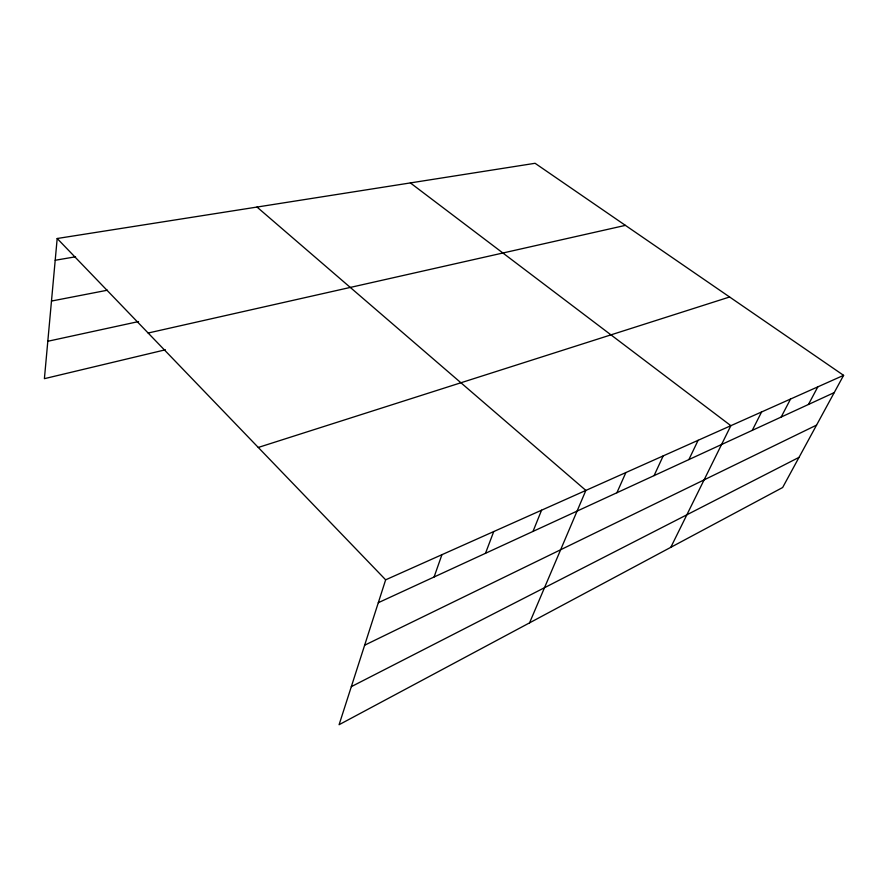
<?xml version="1.0" encoding="UTF-8"?>
<svg xmlns="http://www.w3.org/2000/svg" width="888" height="888" viewBox="0 0 888 888"><rect width="100%" height="100%" fill="white"/><g stroke="black" fill="none" stroke-linecap="round" stroke-linejoin="round"><path stroke-width="1.33" d="M843.6 375.346L385.658 579.82L339.094 724.708L782.65 487.512L843.6 375.346L535.076 163.292L57.187 238.506L44.4 378.665L165.412 349.783M434.088 577L441.924 554.7M485.492 553.302L493.728 531.568M533.011 531.401L541.558 510.212M529.559 622.854L585.869 490.42L257.009 207.059M616.894 492.751L625.874 472.56M654.079 475.613L663.203 455.899M688.899 459.562L698.112 440.304M670.806 547.319L730.857 425.685L410.367 182.917M752.258 430.369L761.604 411.954M781.174 417.038L790.542 399.034M808.457 404.473L817.826 386.857M351.326 686.646L799.045 457.342M364.635 645.221L816.572 425.097M378.31 602.697L834.232 392.596M258.275 447.452L729.603 296.992M148.141 333.022L625.396 225.374M47.808 341.269L138.55 321.567M51.482 301.054L107.437 290.209M55.2 260.262L75.558 256.798M57.187 238.506L385.658 579.82"/></g></svg>
